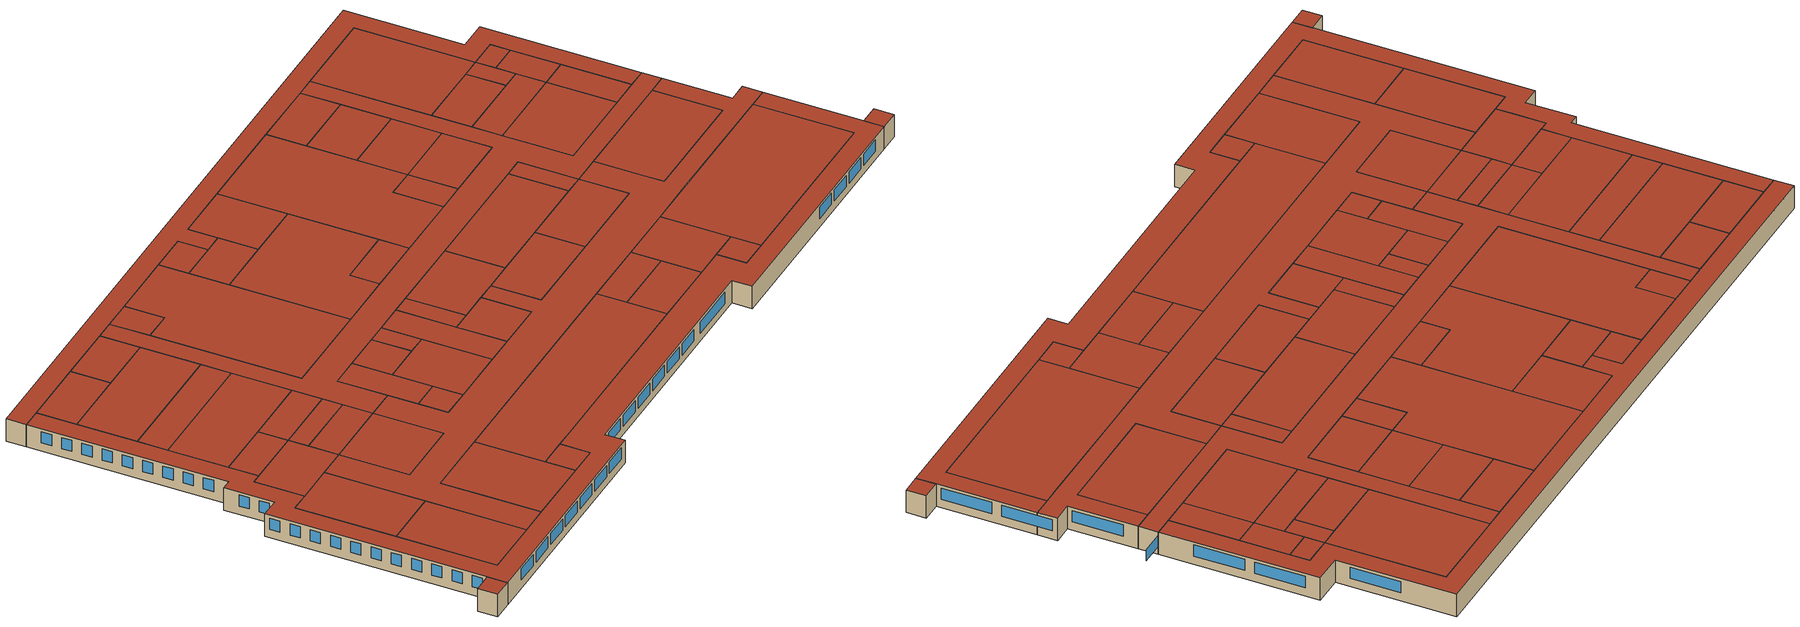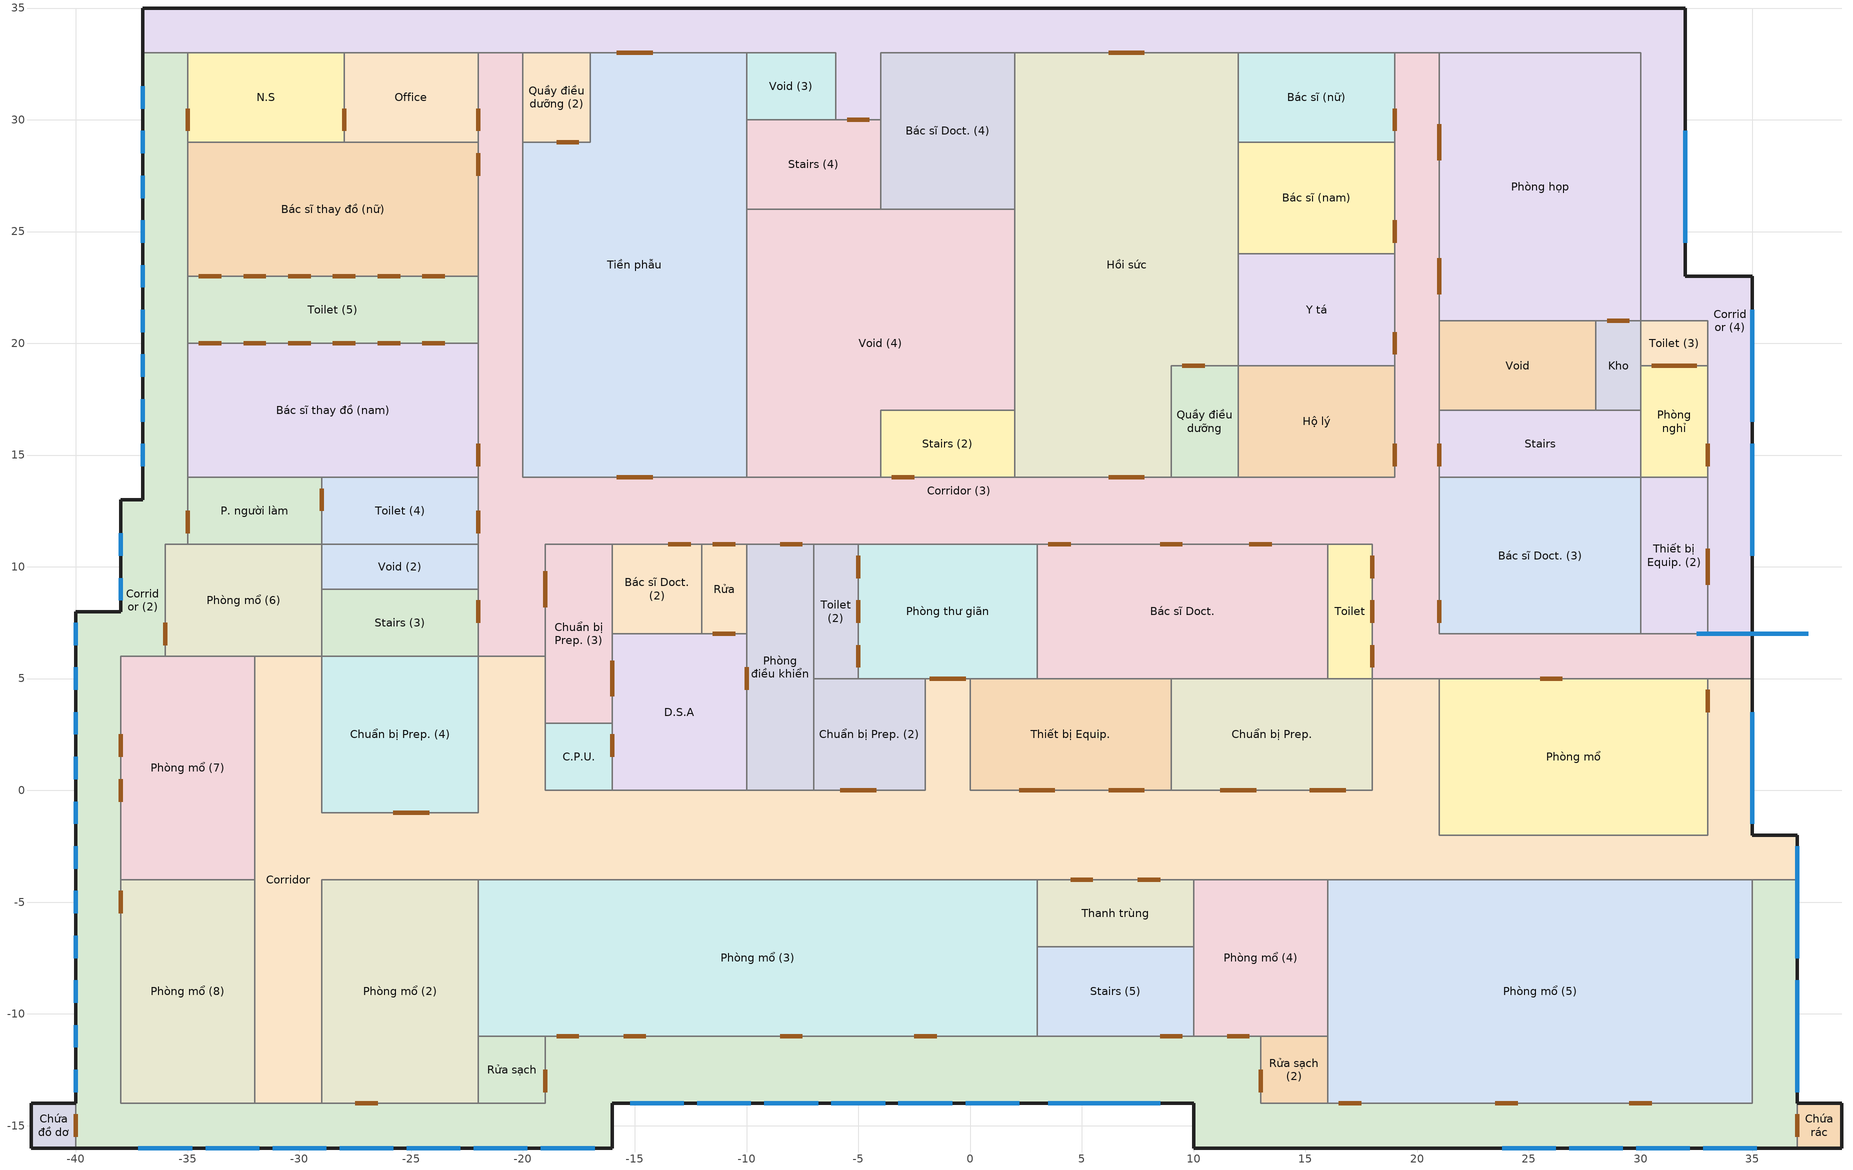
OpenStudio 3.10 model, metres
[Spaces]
Bác sĩ Doct.
 floor ground: 16,11 16,5 9,5 3,5 3,11 z0
 wall to Toilet: 16,5 16,11 z0:2.44
 wall to Chuẩn bị Prep.: 9,5 16,5 z0:2.44
 wall to Thiết bị Equip.: 3,5 9,5 z0:2.44
 wall to Corridor (3): 16,11 3,11 z0:2.44
 wall to Phòng thư giãn: 3,11 3,5 z0:2.44
 door inside: 4.5,11 3.5,11 / 13.5,11 12.5,11 / 9.5,11 8.5,11 z0:2.03
 roof outside: 3,11 3,5 9,5 16,5 16,11 z2.44
Corridor (4)
 floor ground: 33,7 33,14 33,19 33,21 32,21 30,21 30,33 21,33 19,33 12,33 2,33 -4,33 -4,30 -6,30 -6,33 -10,33 -17,33 -20,33 -22,33 -28,33 -35,33 -37,33 -37,35 32,35 32,23 35,23 35,7 z0
 wall outside: 35,7 35,23 32,23 32,35 -37,35 -37,33 z0:2.44
 wall to Corridor (2): -37,33 -35,33 z0:2.44
 wall to N.S: -35,33 -28,33 z0:2.44
 wall to Corridor (3): 33,7 35,7 / -22,33 -20,33 / 19,33 21,33 z0:2.44
 wall to Quầy điều dưỡng (2): -20,33 -17,33 z0:2.44
 wall to Bác sĩ (nữ): 12,33 19,33 z0:2.44
 wall to Phòng họp: 21,33 30,33 30,21 z0:2.44
 wall to Office: -28,33 -22,33 z0:2.44
 wall to Void (3): -10,33 -6,33 -6,30 z0:2.44
 wall to Hồi sức: 2,33 12,33 z0:2.44
 wall to Bác sĩ Doct. (4): -4,30 -4,33 2,33 z0:2.44
 wall to Stairs (4): -6,30 -4,30 z0:2.44
 wall to Tiền phẫu: -17,33 -10,33 z0:2.44
 wall to Toilet (3): 30,21 32,21 33,21 33,19 z0:2.44
 wall to Thiết bị Equip. (2): 33,14 33,7 z0:2.44
 wall to Phòng nghỉ: 33,19 33,14 z0:2.44
 window: 32,24.5 32,29.5 / 35,10.5 35,15.5 / 35,16.5 35,21.5 z0.91:2.13
 door inside: 6.2,33 7.8,33 / -5.5,30 -4.5,30 / -15.8,33 -14.2,33 / 33,10.8 33,9.2 / 33,15.5 33,14.5 z0:2.03
 roof outside: 35,7 35,23 32,23 32,35 -37,35 -37,33 -35,33 -28,33 -22,33 -20,33 -17,33 -10,33 -6,33 -6,30 -4,30 -4,33 2,33 12,33 19,33 21,33 30,33 30,21 32,21 33,21 33,19 33,14 33,7 z2.44
Bác sĩ (nam)
 floor ground: 19,29 19,24 12,24 12,29 z0
 wall to Corridor (3): 19,24 19,29 z0:2.44
 wall to Bác sĩ (nữ): 19,29 12,29 z0:2.44
 wall to Y tá: 12,24 19,24 z0:2.44
 wall to Hồi sức: 12,29 12,24 z0:2.44
 door inside: 19,24.5 19,25.5 z0:2.03
 roof outside: 12,29 12,24 19,24 19,29 z2.44
Bác sĩ (nữ)
 floor ground: 19,33 19,29 12,29 12,33 z0
 wall to Hồi sức: 12,33 12,29 z0:2.44
 wall to Corridor (3): 19,29 19,33 z0:2.44
 door inside: 19,29.5 19,30.5 z0:2.03
 roof outside: 12,33 12,29 19,29 19,33 z2.44
Phòng mổ (6)
 floor ground: -32,6 -36,6 -36,8 -36,11 -35,11 -29,11 -29,9 -29,6 z0
 wall to Phòng mổ (7): -36,6 -32,6 z0:2.44
 wall to P. người làm: -29,11 -35,11 z0:2.44
 wall to Stairs (3): -29,6 -29,9 z0:2.44
 wall to Corridor (2): -35,11 -36,11 -36,8 -36,6 z0:2.44
 wall to Void (2): -29,9 -29,11 z0:2.44
 wall to Corridor: -32,6 -29,6 z0:2.44
 door inside: -36,7.5 -36,6.5 z0:2.03
 roof outside: -29,6 -29,9 -29,11 -35,11 -36,11 -36,8 -36,6 -32,6 z2.44
Bác sĩ thay đồ (nữ)
 floor ground: -22,29 -22,23 -35,23 -35,29 -28,29 z0
 wall to Corridor (3): -22,23 -22,29 z0:2.44
 wall to Toilet (5): -35,23 -22,23 z0:2.44
 wall to Corridor (2): -35,29 -35,23 z0:2.44
 wall to N.S: -28,29 -35,29 z0:2.44
 wall to Office: -22,29 -28,29 z0:2.44
 door inside: -22,27.5 -22,28.5 / -32.5,23 -31.5,23 / -30.5,23 -29.5,23 / -26.5,23 -25.5,23 / -24.5,23 -23.5,23 / -34.5,23 -33.5,23 / -28.5,23 -27.5,23 z0:2.03
 roof outside: -28,29 -35,29 -35,23 -22,23 -22,29 z2.44
Bác sĩ Doct. (4)
 floor ground: -4,26 -4,30 -4,33 2,33 2,26 z0
 wall to Void (4): -4,26 2,26 z0:2.44
 wall to Stairs (4): -4,30 -4,26 z0:2.44
 wall to Hồi sức: 2,26 2,33 z0:2.44
 roof outside: 2,26 2,33 -4,33 -4,30 -4,26 z2.44
Bác sĩ Doct. (2)
 floor ground: -12,11 -12,7 -16,7 -16,11 z0
 wall to Chuẩn bị Prep. (3): -16,11 -16,7 z0:2.44
 wall to Corridor (3): -12,11 -16,11 z0:2.44
 wall to Rửa: -12,7 -12,11 z0:2.44
 wall to D.S.A: -16,7 -12,7 z0:2.44
 door inside: -12.5,11 -13.5,11 z0:2.03
 roof outside: -16,11 -16,7 -12,7 -12,11 z2.44
Stairs (3)
 floor ground: -22,9 -22,6 -29,6 -29,9 z0
 wall to Corridor (3): -22,6 -22,9 z0:2.44
 wall to Chuẩn bị Prep. (4): -29,6 -22,6 z0:2.44
 wall to Void (2): -22,9 -29,9 z0:2.44
 door inside: -22,7.5 -22,8.5 z0:2.03
 roof outside: -29,9 -29,6 -22,6 -22,9 z2.44
Bác sĩ Doct. (3)
 floor ground: 21,7 21,11 21,14 30,14 30,7 z0
 wall to Corridor (3): 21,14 21,11 21,7 30,7 z0:2.44
 wall to Thiết bị Equip. (2): 30,7 30,14 z0:2.44
 wall to Stairs: 30,14 21,14 z0:2.44
 door inside: 21,8.5 21,7.5 z0:2.03
 roof outside: 30,7 30,14 21,14 21,11 21,7 z2.44
Phòng mổ (4)
 floor ground: 16,-4 16,-11 13,-11 10,-11 10,-7 10,-4 z0
 wall to Rửa sạch (2): 13,-11 16,-11 z0:2.44
 wall to Phòng mổ (5): 16,-11 16,-4 z0:2.44
 wall to Thanh trùng: 10,-4 10,-7 z0:2.44
 wall to Stairs (5): 10,-7 10,-11 z0:2.44
 wall to Corridor: 16,-4 10,-4 z0:2.44
 wall to Corridor (2): 10,-11 13,-11 z0:2.44
 door inside: 11.5,-11 12.5,-11 z0:2.03
 roof outside: 10,-4 10,-7 10,-11 13,-11 16,-11 16,-4 z2.44
Bác sĩ thay đồ (nam)
 floor ground: -22,20 -22,14 -29,14 -35,14 -35,20 z0
 wall to Corridor (3): -22,14 -22,20 z0:2.44
 wall to Toilet (4): -29,14 -22,14 z0:2.44
 wall to P. người làm: -35,14 -29,14 z0:2.44
 wall to Corridor (2): -35,20 -35,14 z0:2.44
 wall to Toilet (5): -22,20 -35,20 z0:2.44
 door inside: -22,14.5 -22,15.5 / -33.5,20 -34.5,20 / -31.5,20 -32.5,20 / -23.5,20 -24.5,20 / -29.5,20 -30.5,20 / -27.5,20 -28.5,20 / -25.5,20 -26.5,20 z0:2.03
 roof outside: -35,20 -35,14 -29,14 -22,14 -22,20 z2.44
N.S
 floor ground: -28,33 -28,29 -35,29 -35,33 z0
 wall to Corridor (2): -35,33 -35,29 z0:2.44
 wall to Office: -28,29 -28,33 z0:2.44
 door inside: -35,30.5 -35,29.5 / -28,29.5 -28,30.5 z0:2.03
 roof outside: -35,33 -35,29 -28,29 -28,33 z2.44
C.P.U.
 floor ground: -16,3 -16,0 -19,0 -19,3 z0
 wall to D.S.A: -16,0 -16,3 z0:2.44
 wall to Corridor: -19,3 -19,0 -16,0 z0:2.44
 wall to Chuẩn bị Prep. (3): -16,3 -19,3 z0:2.44
 door inside: -16,1.5 -16,2.5 z0:2.03
 roof outside: -19,3 -19,0 -16,0 -16,3 z2.44
Chuẩn bị Prep.
 floor ground: 9,0 9,5 16,5 18,5 18,0 z0
 wall to Corridor: 9,0 18,0 18,5 z0:2.44
 wall to Thiết bị Equip.: 9,5 9,0 z0:2.44
 wall to Toilet: 18,5 16,5 z0:2.44
 door inside: 15.2,0 16.8,0 / 11.2,0 12.8,0 z0:2.03
 roof outside: 18,0 18,5 16,5 9,5 9,0 z2.44
Rửa sạch (2)
 floor ground: 16,-11 16,-14 13,-14 13,-11 z0
 wall to Phòng mổ (5): 16,-14 16,-11 z0:2.44
 wall to Corridor (2): 13,-11 13,-14 16,-14 z0:2.44
 door inside: 13,-12.5 13,-13.5 z0:2.03
 roof outside: 13,-11 13,-14 16,-14 16,-11 z2.44
Chuẩn bị Prep. (2)
 floor ground: -2,5 -2,0 -7,0 -7,5 -5,5 z0
 wall to Corridor: -7,0 -2,0 -2,5 z0:2.44
 wall to Phòng điều khiển: -7,5 -7,0 z0:2.44
 wall to Phòng thư giãn: -2,5 -5,5 z0:2.44
 wall to Toilet (2): -5,5 -7,5 z0:2.44
 door inside: -5.8,0 -4.2,0 z0:2.03
 roof outside: -5,5 -7,5 -7,0 -2,0 -2,5 z2.44
Rửa
 floor ground: -10,11 -10,7 -12,7 -12,11 z0
 wall to Phòng điều khiển: -10,7 -10,11 z0:2.44
 wall to D.S.A: -12,7 -10,7 z0:2.44
 wall to Corridor (3): -10,11 -12,11 z0:2.44
 door inside: -11.5,7 -10.5,7 / -10.5,11 -11.5,11 z0:2.03
 roof outside: -12,11 -12,7 -10,7 -10,11 z2.44
Quầy điều dưỡng
 floor ground: 12,19 12,14 9,14 9,19 z0
 wall to Hộ lý: 12,14 12,19 z0:2.44
 wall to Corridor (3): 9,14 12,14 z0:2.44
 wall to Hồi sức: 12,19 9,19 9,14 z0:2.44
 door inside: 10.5,19 9.5,19 z0:2.03
 roof outside: 9,19 9,14 12,14 12,19 z2.44
Phòng mổ (5)
 floor ground: 35,-4 35,-14 16,-14 16,-11 16,-4 21,-4 33,-4 z0
 wall to Corridor: 35,-4 33,-4 21,-4 16,-4 z0:2.44
 wall to Corridor (2): 16,-14 35,-14 35,-4 z0:2.44
 door inside: 16.5,-14 17.5,-14 / 29.5,-14 30.5,-14 / 23.5,-14 24.5,-14 z0:2.03
 roof outside: 33,-4 21,-4 16,-4 16,-11 16,-14 35,-14 35,-4 z2.44
Chuẩn bị Prep. (3)
 floor ground: -16,11 -16,7 -16,3 -19,3 -19,6 -19,11 z0
 wall to D.S.A: -16,3 -16,7 z0:2.44
 wall to Corridor: -19,6 -19,3 z0:2.44
 wall to Corridor (3): -16,11 -19,11 -19,6 z0:2.44
 door inside: -16,4.2 -16,5.8 / -19,9.8 -19,8.2 z0:2.03
 roof outside: -19,11 -19,6 -19,3 -16,3 -16,7 -16,11 z2.44
Thiết bị Equip. (2)
 floor ground: 33,14 33,7 30,7 30,14 z0
 wall to Phòng nghỉ: 33,14 30,14 z0:2.44
 wall to Corridor (3): 30,7 33,7 z0:2.44
 roof outside: 30,14 30,7 33,7 33,14 z2.44
Phòng nghỉ
 floor ground: 33,19 33,14 30,14 30,17 30,19 z0
 wall to Stairs: 30,17 30,14 z0:2.44
 wall to Toilet (3): 33,19 30,19 z0:2.44
 wall to Kho: 30,19 30,17 z0:2.44
 door inside: 32.5,19 31.5,19 / 31.5,19 30.5,19 z0:2.03
 roof outside: 30,19 30,17 30,14 33,14 33,19 z2.44
Chuẩn bị Prep. (4)
 floor ground: -29,-1 -29,6 -22,6 -22,-1 z0
 wall to Corridor: -29,6 -29,-1 -22,-1 -22,6 z0:2.44
 door inside: -25.8,-1 -24.2,-1 z0:2.03
 roof outside: -22,-1 -22,6 -29,6 -29,-1 z2.44
Phòng mổ (2)
 floor ground: -22,-4 -22,-11 -22,-14 -29,-14 -29,-9 -29,-4 z0
 wall to Rửa sạch: -22,-14 -22,-11 z0:2.44
 wall to Corridor: -22,-4 -29,-4 -29,-9 -29,-14 z0:2.44
 wall to Phòng mổ (3): -22,-11 -22,-4 z0:2.44
 wall to Corridor (2): -29,-14 -22,-14 z0:2.44
 door inside: -27.5,-14 -26.5,-14 z0:2.03
 roof outside: -29,-4 -29,-9 -29,-14 -22,-14 -22,-11 -22,-4 z2.44
Chứa rác
 floor ground: 37,-16 37,-14 39,-14 39,-16 z0
 wall outside: 37,-16 39,-16 39,-14 37,-14 z0:2.44
 wall to Corridor (2): 37,-14 37,-16 z0:2.44
 door inside: 37,-14.5 37,-15.5 z0:2.03
 roof outside: 39,-16 39,-14 37,-14 37,-16 z2.44
Chứa đồ dơ
 floor ground: -42,-16 -42,-14 -40,-14 -40,-16 z0
 wall outside: -40,-14 -42,-14 -42,-16 -40,-16 z0:2.44
 wall to Corridor (2): -40,-16 -40,-14 z0:2.44
 door inside: -40,-15.5 -40,-14.5 z0:2.03
 roof outside: -40,-16 -40,-14 -42,-14 -42,-16 z2.44
Corridor
 floor ground: -32,-14 -32,-9 -32,-4 -32,1 -32,6 -29,6 -29,-1 -22,-1 -22,6 -19,6 -19,3 -19,0 -16,0 -10,0 -7,0 -2,0 -2,5 0,5 0,0 9,0 18,0 18,5 21,5 21,0 21,-2 33,-2 33,5 35,5 35,-2 37,-2 37,-4 35,-4 33,-4 21,-4 16,-4 10,-4 3,-4 -22,-4 -29,-4 -29,-9 -29,-14 z0
 wall outside: 37,-4 37,-2 35,-2 35,5 z0:2.44
 wall to Corridor (2): -32,-14 -29,-14 / 35,-4 37,-4 z0:2.44
 wall to D.S.A: -10,0 -16,0 z0:2.44
 wall to Phòng thư giãn: 0,5 -2,5 z0:2.44
 wall to Corridor (3): 21,5 18,5 / -19,6 -22,6 / 35,5 33,5 z0:2.44
 wall to Phòng mổ (7): -32,6 -32,1 -32,-4 z0:2.44
 wall to Phòng mổ (8): -32,-4 -32,-9 -32,-14 z0:2.44
 wall to Phòng điều khiển: -7,0 -10,0 z0:2.44
 wall to Thiết bị Equip.: 9,0 0,0 0,5 z0:2.44
 wall to Phòng mổ: 33,5 33,-2 21,-2 21,0 21,5 z0:2.44
 wall to Thanh trùng: 3,-4 10,-4 z0:2.44
 wall to Phòng mổ (3): -22,-4 3,-4 z0:2.44
 window: 35,-1.5 35,3.5 z0.91:2.13
 door inside: -0.2,5 -1.8,5 / 3.8,0 2.2,0 / 7.8,0 6.2,0 / 33,4.5 33,3.5 / 4.5,-4 5.5,-4 / 7.5,-4 8.5,-4 z0:2.03
 roof outside: -29,-14 -29,-9 -29,-4 -22,-4 3,-4 10,-4 16,-4 21,-4 33,-4 35,-4 37,-4 37,-2 35,-2 35,5 33,5 33,-2 21,-2 21,0 21,5 18,5 18,0 9,0 0,0 0,5 -2,5 -2,0 -7,0 -10,0 -16,0 -19,0 -19,3 -19,6 -22,6 -22,-1 -29,-1 -29,6 -32,6 -32,1 -32,-4 -32,-9 -32,-14 z2.44
Corridor (2)
 floor ground: 10,-16 10,-14 -16,-14 -16,-16 -40,-16 -40,-14 -40,8 -38,8 -38,13 -37,13 -37,33 -35,33 -35,29 -35,23 -35,20 -35,14 -35,13 -35,11 -36,11 -36,8 -36,6 -38,6 -38,-4 -38,-14 -32,-14 -29,-14 -22,-14 -19,-14 -19,-11 -17,-11 3,-11 10,-11 13,-11 13,-14 16,-14 35,-14 35,-4 37,-4 37,-14 37,-16 z0
 wall outside: 37,-14 37,-4 / -37,33 -37,13 -38,13 -38,8 -40,8 -40,-14 / -40,-16 -16,-16 -16,-14 10,-14 10,-16 37,-16 z0:2.44
 wall to P. người làm: -35,11 -35,13 -35,14 z0:2.44
 wall to Stairs (5): 10,-11 3,-11 z0:2.44
 wall to Phòng mổ (3): 3,-11 -17,-11 -19,-11 z0:2.44
 wall to Rửa sạch: -19,-11 -19,-14 -22,-14 z0:2.44
 wall to Toilet (5): -35,20 -35,23 z0:2.44
 wall to Phòng mổ (7): -38,-4 -38,6 -36,6 z0:2.44
 wall to Phòng mổ (8): -32,-14 -38,-14 -38,-4 z0:2.44
 window: 29.8,-16 32.2,-16 / 26.8,-16 29.2,-16 / 32.8,-16 35.2,-16 / 23.8,-16 26.2,-16 / 37,-13.5 37,-8.5 / 37,-7.5 37,-2.5 / -40,-10.5 -40,-11.5 / -40,-12.5 -40,-13.5 / -40,-4.5 -40,-5.5 / -40,-8.5 -40,-9.5 / -40,1.5 -40,0.5 / -40,-6.5 -40,-7.5 / -40,3.5 -40,2.5 / -40,-0.5 -40,-1.5 / -40,-2.5 -40,-3.5 / -40,5.5 -40,4.5 / -40,7.5 -40,6.5 / -38,11.5 -38,10.5 / -38,9.5 -38,8.5 / -37,15.5 -37,14.5 / -37,17.5 -37,16.5 / -37,23.5 -37,22.5 / -37,27.5 -37,26.5 / -37,29.5 -37,28.5 / -37,21.5 -37,20.5 / -37,19.5 -37,18.5 / -37,25.5 -37,24.5 / -37,31.5 -37,30.5 / -31.2,-16 -28.8,-16 / -28.2,-16 -25.8,-16 / -37.2,-16 -34.8,-16 / -34.2,-16 -31.8,-16 / -22.2,-16 -19.8,-16 / -19.2,-16 -16.8,-16 / -25.2,-16 -22.8,-16 / -0.2,-14 2.2,-14 / -15.2,-14 -12.8,-14 / -12.2,-14 -9.8,-14 / 3.5,-14 8.5,-14 / -6.2,-14 -3.8,-14 / -9.2,-14 -6.8,-14 / -3.2,-14 -0.8,-14 z0.91:2.13
 door inside: -35,11.5 -35,12.5 / 9.5,-11 8.5,-11 / -1.5,-11 -2.5,-11 / -14.5,-11 -15.5,-11 / -7.5,-11 -8.5,-11 / -17.5,-11 -18.5,-11 / -19,-12.5 -19,-13.5 / -38,-5.5 -38,-4.5 / -38,1.5 -38,2.5 / -38,-0.5 -38,0.5 z0:2.03
 roof outside: 37,-16 37,-14 37,-4 35,-4 35,-14 16,-14 13,-14 13,-11 10,-11 3,-11 -17,-11 -19,-11 -19,-14 -22,-14 -29,-14 -32,-14 -38,-14 -38,-4 -38,6 -36,6 -36,8 -36,11 -35,11 -35,13 -35,14 -35,20 -35,23 -35,29 -35,33 -37,33 -37,13 -38,13 -38,8 -40,8 -40,-14 -40,-16 -16,-16 -16,-14 10,-14 10,-16 z2.44
Toilet (4)
 floor ground: -22,14 -22,11 -29,11 -29,14 z0
 wall to P. người làm: -29,14 -29,11 z0:2.44
 wall to Void (2): -29,11 -22,11 z0:2.44
 wall to Corridor (3): -22,11 -22,14 z0:2.44
 door inside: -29,13.5 -29,12.5 / -22,11.5 -22,12.5 z0:2.03
 roof outside: -29,14 -29,11 -22,11 -22,14 z2.44
Corridor (3)
 floor ground: 33,5 21,5 18,5 18,11 16,11 3,11 -5,11 -7,11 -10,11 -12,11 -16,11 -19,11 -19,6 -22,6 -22,9 -22,11 -22,14 -22,20 -22,23 -22,29 -22,33 -20,33 -20,29 -20,14 -19,14 -10,14 -4,14 2,14 3,14 9,14 12,14 19,14 19,19 19,24 19,29 19,33 21,33 21,21 21,17 21,14 21,11 21,7 30,7 33,7 35,7 35,5 z0
 wall outside: 35,5 35,7 z0:2.44
 wall to Void (2): -22,11 -22,9 z0:2.44
 wall to Toilet: 16,11 18,11 18,5 z0:2.44
 wall to Phòng mổ: 21,5 33,5 z0:2.44
 wall to Phòng thư giãn: -5,11 3,11 z0:2.44
 wall to Tiền phẫu: -10,14 -19,14 -20,14 -20,29 z0:2.44
 wall to Toilet (5): -22,23 -22,20 z0:2.44
 wall to Office: -22,33 -22,29 z0:2.44
 wall to Quầy điều dưỡng (2): -20,29 -20,33 z0:2.44
 wall to Phòng điều khiển: -10,11 -7,11 z0:2.44
 wall to Toilet (2): -7,11 -5,11 z0:2.44
 wall to Hồi sức: 9,14 3,14 2,14 z0:2.44
 wall to Void (4): -4,14 -10,14 z0:2.44
 wall to Hộ lý: 19,19 19,14 12,14 z0:2.44
 wall to Y tá: 19,24 19,19 z0:2.44
 wall to Phòng họp: 21,21 21,33 z0:2.44
 wall to Void: 21,17 21,21 z0:2.44
 wall to Stairs (2): 2,14 -4,14 z0:2.44
 wall to Stairs: 21,14 21,17 z0:2.44
 window inside: 37.5,7 32.5,7 z0.91:2.13
 door inside: 18,8.5 18,7.5 / 18,10.5 18,9.5 / 18,6.5 18,5.5 / 25.5,5 26.5,5 / -22,30.5 -22,29.5 / -8.5,11 -7.5,11 / 19,15.5 19,14.5 / -14.2,14 -15.8,14 / 19,20.5 19,19.5 / 7.8,14 6.2,14 / 21,22.2 21,23.8 / 21,28.2 21,29.8 / -2.5,14 -3.5,14 / 21,14.5 21,15.5 z0:2.03
 roof outside: 35,5 35,7 33,7 30,7 21,7 21,11 21,14 21,17 21,21 21,33 19,33 19,29 19,24 19,19 19,14 12,14 9,14 3,14 2,14 -4,14 -10,14 -19,14 -20,14 -20,29 -20,33 -22,33 -22,29 -22,23 -22,20 -22,14 -22,11 -22,9 -22,6 -19,6 -19,11 -16,11 -12,11 -10,11 -7,11 -5,11 3,11 16,11 18,11 18,5 21,5 33,5 z2.44
D.S.A
 floor ground: -10,7 -10,0 -16,0 -16,3 -16,7 -12,7 z0
 wall to Phòng điều khiển: -10,0 -10,7 z0:2.44
 door inside: -10,4.5 -10,5.5 z0:2.03
 roof outside: -12,7 -16,7 -16,3 -16,0 -10,0 -10,7 z2.44
Toilet
 floor ground: 18,11 18,5 16,5 16,11 z0
 roof outside: 16,11 16,5 18,5 18,11 z2.44
Phòng thư giãn
 floor ground: 0,5 -2,5 -5,5 -5,11 3,11 3,5 z0
 wall to Thiết bị Equip.: 0,5 3,5 z0:2.44
 wall to Toilet (2): -5,11 -5,5 z0:2.44
 door inside: -5,6.5 -5,5.5 / -5,10.5 -5,9.5 / -5,8.5 -5,7.5 z0:2.03
 roof outside: 3,5 3,11 -5,11 -5,5 -2,5 0,5 z2.44
Hồi sức
 floor ground: 3,14 2,14 2,17 2,26 2,33 12,33 12,29 12,24 12,19 9,19 9,14 z0
 wall to Stairs (2): 2,17 2,14 z0:2.44
 wall to Y tá: 12,19 12,24 z0:2.44
 wall to Void (4): 2,26 2,17 z0:2.44
 roof outside: 9,14 9,19 12,19 12,24 12,29 12,33 2,33 2,26 2,17 2,14 3,14 z2.44
Hộ lý
 floor ground: 19,19 19,14 12,14 12,19 z0
 wall to Y tá: 19,19 12,19 z0:2.44
 roof outside: 12,19 12,14 19,14 19,19 z2.44
Kho
 floor ground: 28,17 28,21 30,21 30,19 30,17 z0
 wall to Void: 28,21 28,17 z0:2.44
 wall to Phòng họp: 30,21 28,21 z0:2.44
 wall to Stairs: 28,17 30,17 z0:2.44
 wall to Toilet (3): 30,19 30,21 z0:2.44
 door inside: 29.5,21 28.5,21 z0:2.03
 roof outside: 30,17 30,19 30,21 28,21 28,17 z2.44
Office
 floor ground: -28,29 -28,33 -22,33 -22,29 z0
 roof outside: -22,29 -22,33 -28,33 -28,29 z2.44
P. người làm
 floor ground: -35,11 -35,13 -35,14 -29,14 -29,11 z0
 roof outside: -29,11 -29,14 -35,14 -35,13 -35,11 z2.44
Tiền phẫu
 floor ground: -19,14 -20,14 -20,29 -17,29 -17,33 -10,33 -10,30 -10,26 -10,14 z0
 wall to Stairs (4): -10,26 -10,30 z0:2.44
 wall to Quầy điều dưỡng (2): -17,33 -17,29 -20,29 z0:2.44
 wall to Void (3): -10,30 -10,33 z0:2.44
 wall to Void (4): -10,14 -10,26 z0:2.44
 door inside: -17.5,29 -18.5,29 z0:2.03
 roof outside: -10,14 -10,26 -10,30 -10,33 -17,33 -17,29 -20,29 -20,14 -19,14 z2.44
Phòng mổ (7)
 floor ground: -38,-4 -38,6 -36,6 -32,6 -32,1 -32,-4 z0
 wall to Phòng mổ (8): -38,-4 -32,-4 z0:2.44
 roof outside: -32,-4 -32,1 -32,6 -36,6 -38,6 -38,-4 z2.44
Phòng họp
 floor ground: 28,21 21,21 21,33 30,33 30,21 z0
 wall to Void: 21,21 28,21 z0:2.44
 roof outside: 30,21 30,33 21,33 21,21 28,21 z2.44
Phòng mổ
 floor ground: 21,-2 21,0 21,5 33,5 33,-2 z0
 roof outside: 33,-2 33,5 21,5 21,0 21,-2 z2.44
Phòng mổ (3)
 floor ground: 3,-4 3,-7 3,-11 -17,-11 -19,-11 -22,-11 -22,-4 z0
 wall to Stairs (5): 3,-11 3,-7 z0:2.44
 wall to Rửa sạch: -22,-11 -19,-11 z0:2.44
 wall to Thanh trùng: 3,-7 3,-4 z0:2.44
 roof outside: -22,-4 -22,-11 -19,-11 -17,-11 3,-11 3,-7 3,-4 z2.44
Phòng mổ (8)
 floor ground: -38,-14 -38,-4 -32,-4 -32,-9 -32,-14 z0
 roof outside: -32,-14 -32,-9 -32,-4 -38,-4 -38,-14 z2.44
Void
 floor ground: 21,17 21,21 28,21 28,17 z0
 wall to Stairs: 21,17 28,17 z0:2.44
 roof outside: 28,17 28,21 21,21 21,17 z2.44
Phòng điều khiển
 floor ground: -7,11 -7,5 -7,0 -10,0 -10,7 -10,11 z0
 wall to Toilet (2): -7,5 -7,11 z0:2.44
 roof outside: -10,11 -10,7 -10,0 -7,0 -7,5 -7,11 z2.44
Quầy điều dưỡng (2)
 floor ground: -20,29 -20,33 -17,33 -17,29 z0
 roof outside: -17,29 -17,33 -20,33 -20,29 z2.44
Rửa sạch
 floor ground: -22,-14 -22,-11 -19,-11 -19,-14 z0
 roof outside: -19,-14 -19,-11 -22,-11 -22,-14 z2.44
Stairs (5)
 floor ground: 10,-7 10,-11 3,-11 3,-7 z0
 wall to Thanh trùng: 10,-7 3,-7 z0:2.44
 roof outside: 3,-7 3,-11 10,-11 10,-7 z2.44
Stairs (4)
 floor ground: -4,30 -4,26 -10,26 -10,30 -6,30 z0
 wall to Void (4): -10,26 -4,26 z0:2.44
 wall to Void (3): -6,30 -10,30 z0:2.44
 roof outside: -6,30 -10,30 -10,26 -4,26 -4,30 z2.44
Stairs
 floor ground: 21,14 21,17 28,17 30,17 30,14 z0
 roof outside: 30,14 30,17 28,17 21,17 21,14 z2.44
Stairs (2)
 floor ground: 2,17 2,14 -4,14 -4,17 z0
 wall to Void (4): 2,17 -4,17 -4,14 z0:2.44
 roof outside: -4,17 -4,14 2,14 2,17 z2.44
Void (3)
 floor ground: -10,30 -10,33 -6,33 -6,30 z0
 roof outside: -6,30 -6,33 -10,33 -10,30 z2.44
Thanh trùng
 floor ground: 10,-4 10,-7 3,-7 3,-4 z0
 roof outside: 3,-4 3,-7 10,-7 10,-4 z2.44
Thiết bị Equip.
 floor ground: 0,0 0,5 3,5 9,5 9,0 z0
 roof outside: 9,0 9,5 3,5 0,5 0,0 z2.44
Toilet (2)
 floor ground: -7,5 -7,11 -5,11 -5,5 z0
 roof outside: -5,5 -5,11 -7,11 -7,5 z2.44
Toilet (3)
 floor ground: 33,21 33,19 30,19 30,21 32,21 z0
 roof outside: 32,21 30,21 30,19 33,19 33,21 z2.44
Toilet (5)
 floor ground: -22,23 -22,20 -35,20 -35,23 z0
 roof outside: -35,23 -35,20 -22,20 -22,23 z2.44
Void (2)
 floor ground: -22,11 -22,9 -29,9 -29,11 z0
 roof outside: -29,11 -29,9 -22,9 -22,11 z2.44
Void (4)
 floor ground: -10,14 -10,26 -4,26 2,26 2,17 -4,17 -4,14 z0
 roof outside: -4,14 -4,17 2,17 2,26 -4,26 -10,26 -10,14 z2.44
Y tá
 floor ground: 19,24 19,19 12,19 12,24 z0
 roof outside: 12,24 12,19 19,19 19,24 z2.44
[Site]
Site 1: Latitude {deg}=39.7653; Longitude {deg}=39.7653
[ClimateZones]
Climate Zone Institution Name 1=ASHRAE; Climate Zone Document Name 1=ANSI/ASHRAE Standard 169; Climate Zone Document Year 1=2006; Climate Zone Institution Name 2=CEC; Climate Zone Document Name 2=California Climate Zone Descriptions; Climate Zone Document Year 2=1995
[Building]
Building 1: North Axis {deg}=-0
[Space] Building Story=Story 1
Bác sĩ Doct. (3); Bác sĩ (nam); Kho; Chuẩn bị Prep. (2); Bác sĩ (nữ); Y tá; Toilet (3); Bác sĩ Doct. (2); Chuẩn bị Prep.; Bác sĩ Doct.; Void; C.P.U.; Chuẩn bị Prep. (3); Phòng nghỉ; D.S.A; Hộ lý; Phòng họp; Phòng mổ; Phòng thư giãn; Phòng điều khiển; Rửa; Stairs; Thiết bị Equip.; Thiết bị Equip. (2); Toilet; Toilet (2); Hồi sức; Quầy điều dưỡng; Bác sĩ Doct. (4); Stairs (2); Chuẩn bị Prep. (4); Stairs (3); Toilet (4); Void (2); Stairs (4); Void (3); Void (4); Quầy điều dưỡng (2); Tiền phẫu; Bác sĩ thay đồ (nam); Bác sĩ thay đồ (nữ); Toilet (5); Office; N.S; P. người làm; Phòng mổ (2); Rửa sạch; Phòng mổ (3); Stairs (5); Thanh trùng; Phòng mổ (4); Phòng mổ (5); Rửa sạch (2); Corridor; Corridor (2); Corridor (3); Corridor (4); Phòng mổ (8); Phòng mổ (6); Phòng mổ (7); Chứa đồ dơ; Chứa rác
[BuildingStory]
Story 1: Nominal Z Coordinate {m}=0; Nominal Floor to Floor Height {m}=2.4384; Nominal Floor to Ceiling Height {m}=2.4384
